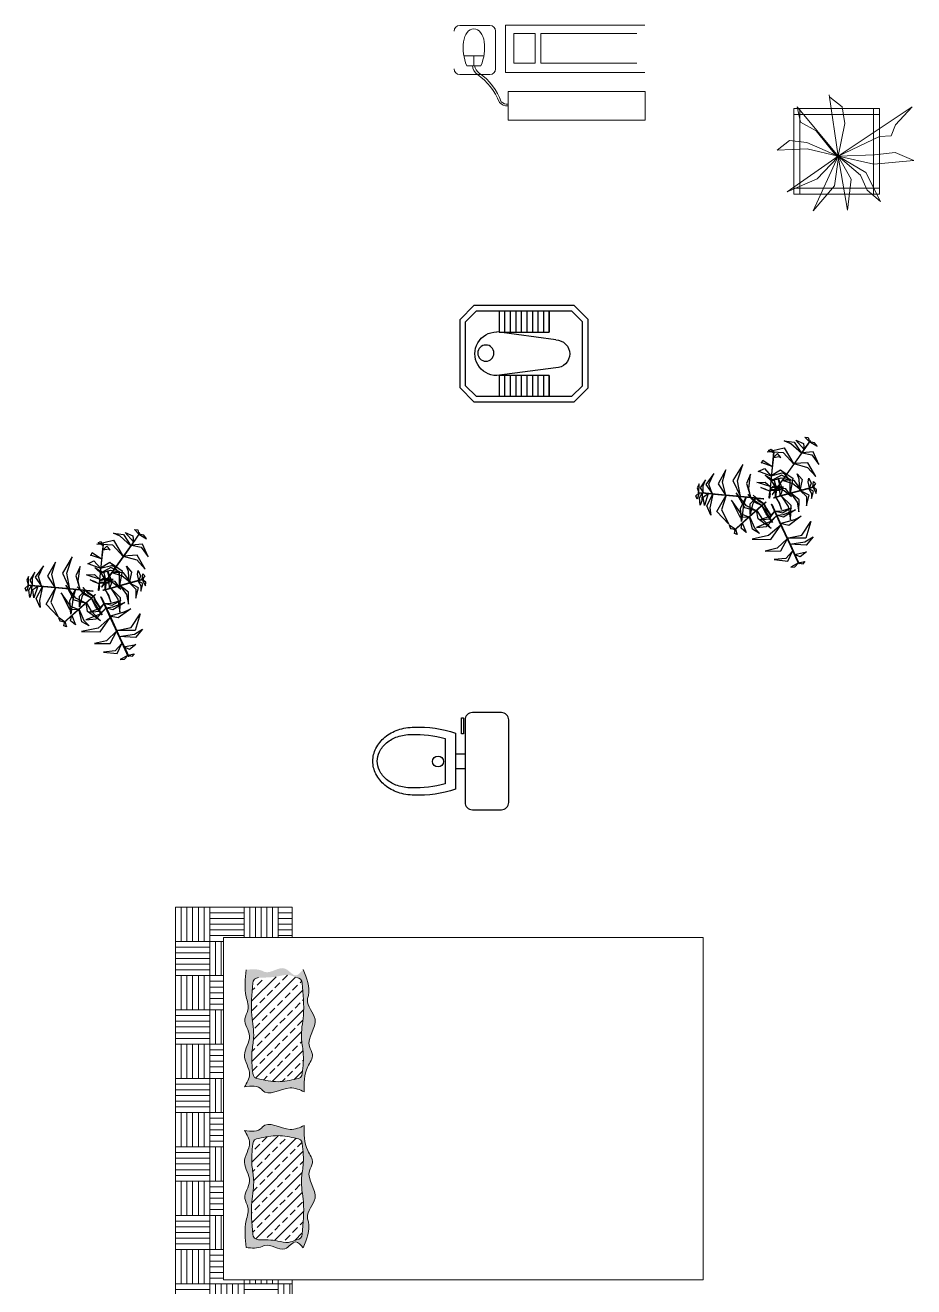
# Model space of a CAD drawing. Header units: inches. Extents: x -6918 to 21732, y -6368 to 1797.
# Drawn here: x 12074.4 to 12230, y 937 to 1158 of the extents above; entities that cross this region are included whole.
import ezdxf

# ---------------------------------------------------------------- set-up
doc = ezdxf.new("R2010")
doc.units = ezdxf.units.IN
doc.header["$MEASUREMENT"] = 0
doc.layers.add('FIXTURE', color=3, linetype='Continuous')
doc.layers.add('PLANTS', color=84, linetype='Continuous')
for name, color, linetype, lineweight in [('FTOB', 252, 'Continuous', 18), ('funiture', 250, 'Continuous', 9), ('furniture', 21, 'Continuous', 15)]:
    doc.layers.add(name, color=color, linetype=linetype, lineweight=lineweight)

# ---------------------------------------------------------------- blocks, each defined once
blk = doc.blocks.new('A$C33DE3946')
at = {"layer": 'funiture', "linetype": 'ByBlock', "ltscale": 50}
h = blk.add_hatch(color=146, dxfattribs=at)
edge = h.paths.add_edge_path()
edge.add_spline(control_points=[(26.11, 44.95), (25.33, 45.31), (23.06, 46.36), (19.74, 43.94), (18.12, 46.16), (16.86, 45.98), (15.66, 45.81)], knot_values=[0, 0, 0, 0, 2.535089, 7.417238, 7.565084, 10.641303, 10.641303, 10.641303, 10.641303], degree=3, periodic=0)
edge.add_spline(control_points=[(15.66, 45.81), (16.11, 46.53), (17.22, 48.33), (14.72, 51.39), (17.5, 54.6), (15.14, 57.26), (16.65, 59.45), (15.53, 62.38), (15.8, 64.74), (15.97, 66.32)], knot_values=[0, 0, 0, 0, 2.365898, 5.877054, 9.315251, 12.442743, 14.040477, 16.397017, 21.143287, 21.143287, 21.143287, 21.143287], degree=3, periodic=0)
edge.add_spline(control_points=[(15.97, 66.32), (16.94, 66.42), (18.07, 66.54), (20.14, 65.41), (22.47, 67.79), (24.5, 64.66), (25.5, 65.85), (25.92, 66.35)], knot_values=[0, 0, 0, 0, 2.808231, 3.268551, 6.873507, 9.111892, 10.726097, 10.726097, 10.726097, 10.726097], degree=3, periodic=0)
edge.add_spline(control_points=[(25.92, 66.35), (26.58, 64.85), (27.34, 63.09), (26.29, 60.15), (29.54, 57.41), (26.08, 53.93), (28.02, 51.24), (26.07, 48.7), (26.09, 46.44), (26.11, 44.95)], knot_values=[0, 0, 0, 0, 4.610529, 5.374615, 9.016949, 13.930416, 15.45398, 17.711327, 22.172351, 22.172351, 22.172351, 22.172351], degree=3, periodic=0)
edge = h.paths.add_edge_path(flags=16)
edge.add_spline(control_points=[(18.14, 47.2), (19.28, 46.96), (21.49, 46.49), (23.7, 46.97), (24.78, 47.2)], knot_values=[0, 0, 0, 0, 3.429086, 6.69861, 6.69861, 6.69861, 6.69861], degree=3, periodic=0)
edge.add_ellipse((24.78, 48.2), major_axis=(0.708, 0.708), ratio=1, start_angle=225.0292, end_angle=312.4047)
edge.add_spline(control_points=[(25.78, 48.15), (25.92, 49.42), (26.15, 51.51), (25.4, 54.88), (26.27, 58.89), (25.96, 62.08), (25.78, 63.96)], knot_values=[0, 0, 0, 0, 3.808144, 6.257194, 10.21247, 15.843289, 15.843289, 15.843289, 15.843289], degree=3, periodic=0)
edge.add_ellipse((24.78, 63.96), major_axis=(0.707, 0.707), ratio=1, start_angle=315.4095, end_angle=405)
edge.add_spline(control_points=[(24.78, 64.96), (24.32, 65.16), (23.28, 65.63), (21.02, 64.97), (19.27, 64.96), (18.14, 64.96)], knot_values=[0, 0, 0, 0, 1.462449, 3.329855, 6.731129, 6.731129, 6.731129, 6.731129], degree=3, periodic=0)
edge.add_ellipse((18.14, 63.96), major_axis=(-0.707, 0.707), ratio=1, start_angle=-45, end_angle=45)
edge.add_spline(control_points=[(17.14, 63.96), (16.96, 62.08), (16.65, 58.89), (17.52, 54.88), (16.77, 51.51), (17, 49.42), (17.15, 48.15)], knot_values=[0, 0, 0, 0, 5.630819, 9.586095, 12.035145, 15.843289, 15.843289, 15.843289, 15.843289], degree=3, periodic=0)
edge.add_ellipse((18.14, 48.2), major_axis=(0.707, 0.707), ratio=1, start_angle=137.5277, end_angle=225)
h = blk.add_hatch(color=146, dxfattribs=at)
edge = h.paths.add_edge_path()
edge.add_spline(control_points=[(25.92, 17.65), (25.5, 18.15), (24.5, 19.34), (22.47, 16.21), (20.14, 18.59), (18.07, 17.46), (16.94, 17.58), (15.97, 17.68)], knot_values=[0, 0, 0, 0, 1.614205, 3.85259, 7.457546, 7.917867, 10.726097, 10.726097, 10.726097, 10.726097], degree=3, periodic=0)
edge.add_spline(control_points=[(15.97, 17.68), (15.8, 19.26), (15.53, 21.62), (16.65, 24.55), (15.14, 26.74), (17.5, 29.4), (14.72, 32.61), (17.22, 35.67), (16.11, 37.47), (15.66, 38.19)], knot_values=[0, 0, 0, 0, 4.74627, 7.10281, 8.700544, 11.828036, 15.266233, 18.777389, 21.143287, 21.143287, 21.143287, 21.143287], degree=3, periodic=0)
edge.add_spline(control_points=[(15.66, 38.19), (16.86, 38.02), (18.12, 37.84), (19.74, 40.06), (23.06, 37.64), (25.33, 38.69), (26.11, 39.05)], knot_values=[0, 0, 0, 0, 3.076219, 3.224065, 8.106215, 10.641303, 10.641303, 10.641303, 10.641303], degree=3, periodic=0)
edge.add_spline(control_points=[(26.11, 39.05), (26.09, 37.56), (26.07, 35.3), (28.02, 32.76), (26.08, 30.07), (29.54, 26.59), (26.29, 23.85), (27.34, 20.91), (26.58, 19.15), (25.92, 17.65)], knot_values=[0, 0, 0, 0, 4.461025, 6.718371, 8.241935, 13.155403, 16.797737, 17.561823, 22.172351, 22.172351, 22.172351, 22.172351], degree=3, periodic=0)
edge = h.paths.add_edge_path(flags=16)
edge.add_spline(control_points=[(24.78, 36.8), (23.7, 37.03), (21.49, 37.51), (19.28, 37.04), (18.14, 36.8)], knot_values=[0, 0, 0, 0, 3.269523, 6.69861, 6.69861, 6.69861, 6.69861], degree=3, periodic=0)
edge.add_ellipse((18.14, 35.8), major_axis=(-0.707, 0.707), ratio=1, start_angle=-45, end_angle=42.4723)
edge.add_spline(control_points=[(17.15, 35.85), (17, 34.58), (16.77, 32.49), (17.52, 29.12), (16.65, 25.11), (16.96, 21.92), (17.14, 20.04)], knot_values=[0, 0, 0, 0, 3.808144, 6.257194, 10.21247, 15.843289, 15.843289, 15.843289, 15.843289], degree=3, periodic=0)
edge.add_ellipse((18.14, 20.04), major_axis=(0.707, 0.707), ratio=1, start_angle=135, end_angle=225)
edge.add_spline(control_points=[(18.14, 19.04), (19.27, 19.04), (21.02, 19.03), (23.28, 18.37), (24.32, 18.84), (24.78, 19.04)], knot_values=[0, 0, 0, 0, 3.401273, 5.26868, 6.731129, 6.731129, 6.731129, 6.731129], degree=3, periodic=0)
edge.add_ellipse((24.78, 20.04), major_axis=(-0.707, 0.707), ratio=1, start_angle=135, end_angle=224.5905)
edge.add_spline(control_points=[(25.78, 20.04), (25.96, 21.92), (26.27, 25.11), (25.4, 29.12), (26.15, 32.49), (25.92, 34.58), (25.78, 35.85)], knot_values=[0, 0, 0, 0, 5.630819, 9.586095, 12.035145, 15.843289, 15.843289, 15.843289, 15.843289], degree=3, periodic=0)
edge.add_ellipse((24.78, 35.8), major_axis=(-0.708, 0.708), ratio=1, start_angle=227.5953, end_angle=314.9708)
at = {"layer": 'funiture', "color": 146, "linetype": 'ByBlock', "lineweight": 9, "ltscale": 50}
for p, q in [((9.59, 77.31), (3.59, 77.31)), ((3.59, 77.31), (3.59, 71.31)), ((4.59, 77.31), (4.59, 71.31)), ((5.59, 77.31), (5.59, 71.31)), ((6.59, 77.31), (6.59, 71.31)), ((7.59, 77.31), (7.59, 71.31)), ((8.59, 77.31), (8.59, 71.31)), ((15.59, 77.31), (9.59, 77.31)), ((9.59, 77.31), (9.59, 71.31)), ((15.59, 76.31), (9.59, 76.31)), ((15.59, 75.31), (9.59, 75.31)), ((21.59, 77.31), (15.59, 77.31)), ((15.59, 77.31), (15.59, 72)), ((16.59, 77.31), (16.59, 72)), ((17.59, 77.31), (17.59, 72)), ((18.59, 77.31), (18.59, 72)), ((19.59, 77.31), (19.59, 72)), ((20.59, 77.31), (20.59, 72)), ((24, 77.31), (21.59, 77.31)), ((21.59, 77.31), (21.59, 72)), ((24, 76.31), (21.59, 76.31)), ((24, 75.31), (21.59, 75.31)), ((24, 72), (24, 77.31)), ((15.59, 74.31), (9.59, 74.31)), ((15.59, 73.31), (9.59, 73.31)), ((24, 74.31), (21.59, 74.31)), ((24, 73.31), (21.59, 73.31)), ((9.59, 71.31), (3.59, 71.31)), ((3.59, 71.31), (3.59, 65.31)), ((15.59, 72.31), (9.59, 72.31)), ((12, 71.31), (9.59, 71.31)), ((9.59, 71.31), (9.59, 65.31)), ((10.59, 71.31), (10.59, 65.31)), ((11.59, 71.31), (11.59, 65.31)), ((24, 72.31), (21.59, 72.31)), ((9.59, 70.31), (3.59, 70.31)), ((9.59, 69.31), (3.59, 69.31)), ((9.59, 68.31), (3.59, 68.31)), ((9.59, 67.31), (3.59, 67.31)), ((9.59, 66.31), (3.59, 66.31)), ((3.59, 65.31), (3.59, 59.31)), ((9.59, 65.31), (3.59, 65.31)), ((4.59, 65.31), (4.59, 59.31)), ((5.59, 65.31), (5.59, 59.31)), ((6.59, 65.31), (6.59, 59.31)), ((7.59, 65.31), (7.59, 59.31)), ((8.59, 65.31), (8.59, 59.31)), ((9.59, 65.31), (9.59, 59.31)), ((12, 65.31), (9.59, 65.31)), ((12, 64.31), (9.59, 64.31)), ((12, 63.31), (9.59, 63.31)), ((12, 62.31), (9.59, 62.31)), ((12, 61.31), (9.59, 61.31)), ((12, 60.31), (9.59, 60.31)), ((9.59, 59.31), (3.59, 59.31)), ((3.59, 59.31), (3.59, 53.31)), ((9.59, 58.31), (3.59, 58.31)), ((12, 59.31), (9.59, 59.31)), ((9.59, 59.31), (9.59, 53.31)), ((10.59, 59.31), (10.59, 53.31)), ((11.59, 59.31), (11.59, 53.31)), ((9.59, 57.31), (3.59, 57.31)), ((9.59, 56.31), (3.59, 56.31)), ((9.59, 55.31), (3.59, 55.31)), ((9.59, 54.31), (3.59, 54.31)), ((9.59, 53.31), (3.59, 53.31)), ((3.59, 53.31), (3.59, 47.31)), ((4.59, 53.31), (4.59, 47.31)), ((5.59, 53.31), (5.59, 47.31)), ((6.59, 53.31), (6.59, 47.31)), ((7.59, 53.31), (7.59, 47.31)), ((8.59, 53.31), (8.59, 47.31)), ((12, 53.31), (9.59, 53.31)), ((9.59, 53.31), (9.59, 47.31)), ((12, 52.31), (9.59, 52.31)), ((12, 51.31), (9.59, 51.31)), ((12, 50.31), (9.59, 50.31)), ((12, 49.31), (9.59, 49.31)), ((9.59, 47.31), (3.59, 47.31)), ((3.59, 47.31), (3.59, 41.31)), ((12, 48.31), (9.59, 48.31)), ((12, 47.31), (9.59, 47.31)), ((9.59, 47.31), (9.59, 41.31)), ((10.59, 47.31), (10.59, 41.31)), ((11.59, 47.31), (11.59, 41.31)), ((9.59, 46.31), (3.59, 46.31)), ((9.59, 45.31), (3.59, 45.31)), ((9.59, 44.31), (3.59, 44.31)), ((9.59, 43.31), (3.59, 43.31)), ((9.59, 42.31), (3.59, 42.31)), ((9.59, 41.31), (3.59, 41.31)), ((3.59, 41.31), (3.59, 35.31)), ((4.59, 41.31), (4.59, 35.31)), ((5.59, 41.31), (5.59, 35.31)), ((6.59, 41.31), (6.59, 35.31)), ((7.59, 41.31), (7.59, 35.31)), ((8.59, 41.31), (8.59, 35.31)), ((12, 41.31), (9.59, 41.31)), ((9.59, 41.31), (9.59, 35.31)), ((12, 40.31), (9.59, 40.31)), ((12, 39.31), (9.59, 39.31)), ((12, 38.31), (9.59, 38.31)), ((12, 37.31), (9.59, 37.31)), ((12, 36.31), (9.59, 36.31)), ((9.59, 35.31), (3.59, 35.31)), ((3.59, 35.31), (3.59, 29.31)), ((9.59, 34.31), (3.59, 34.31)), ((9.59, 33.31), (3.59, 33.31)), ((12, 35.31), (9.59, 35.31)), ((9.59, 35.31), (9.59, 29.31)), ((10.59, 35.31), (10.59, 29.31)), ((11.59, 35.31), (11.59, 29.31)), ((9.59, 32.31), (3.59, 32.31)), ((9.59, 31.31), (3.59, 31.31)), ((9.59, 30.31), (3.59, 30.31)), ((9.59, 29.31), (3.59, 29.31)), ((3.59, 29.31), (3.59, 23.31)), ((4.59, 29.31), (4.59, 23.31)), ((5.59, 29.31), (5.59, 23.31)), ((6.59, 29.31), (6.59, 23.31)), ((7.59, 29.31), (7.59, 23.31)), ((8.59, 29.31), (8.59, 23.31)), ((12, 29.31), (9.59, 29.31)), ((9.59, 29.31), (9.59, 23.31)), ((12, 28.31), (9.59, 28.31)), ((12, 27.31), (9.59, 27.31)), ((12, 26.31), (9.59, 26.31)), ((12, 25.31), (9.59, 25.31)), ((12, 24.31), (9.59, 24.31)), ((9.59, 23.31), (3.59, 23.31)), ((3.59, 23.31), (3.59, 17.31)), ((9.59, 22.31), (3.59, 22.31)), ((12, 23.31), (9.59, 23.31)), ((9.59, 23.31), (9.59, 17.31)), ((10.59, 23.31), (10.59, 17.31)), ((11.59, 23.31), (11.59, 17.31)), ((9.59, 21.31), (3.59, 21.31)), ((9.59, 20.31), (3.59, 20.31)), ((9.59, 19.31), (3.59, 19.31)), ((9.59, 18.31), (3.59, 18.31)), ((9.59, 17.31), (3.59, 17.31)), ((3.59, 17.31), (3.59, 11.31)), ((4.59, 17.31), (4.59, 11.31)), ((5.59, 17.31), (5.59, 11.31)), ((6.59, 17.31), (6.59, 11.31)), ((7.59, 17.31), (7.59, 11.31)), ((8.59, 17.31), (8.59, 11.31)), ((12, 17.31), (9.59, 17.31)), ((9.59, 17.31), (9.59, 11.31)), ((12, 16.31), (9.59, 16.31)), ((12, 15.31), (9.59, 15.31)), ((12, 14.31), (9.59, 14.31)), ((12, 13.31), (9.59, 13.31)), ((9.59, 11.31), (3.59, 11.31)), ((3.59, 11.31), (3.59, 5.31)), ((12, 12.31), (9.59, 12.31)), ((15.59, 11.31), (9.59, 11.31)), ((9.59, 11.31), (9.59, 5.31)), ((10.59, 11.31), (10.59, 5.31)), ((11.59, 11.31), (11.59, 5.31)), ((12.59, 11.31), (12.59, 5.31)), ((13.59, 11.31), (13.59, 5.31)), ((14.59, 11.31), (14.59, 5.31)), ((15.59, 12), (15.59, 11.31)), ((21.59, 11.31), (15.59, 11.31)), ((15.59, 11.31), (15.59, 5.31)), ((16.59, 12), (16.59, 11.31)), ((17.59, 12), (17.59, 11.31)), ((18.59, 12), (18.59, 11.31)), ((19.59, 12), (19.59, 11.31)), ((20.59, 12), (20.59, 11.31)), ((21.59, 12), (21.59, 11.31)), ((24, 11.31), (21.59, 11.31)), ((21.59, 11.31), (21.59, 5.31)), ((22.59, 11.31), (22.59, 5.31)), ((23.59, 11.31), (23.59, 5.31)), ((24, 5.31), (24, 12)), ((9.59, 10.31), (3.59, 10.31)), ((9.59, 9.31), (3.59, 9.31)), ((21.59, 10.31), (15.59, 10.31)), ((21.59, 9.31), (15.59, 9.31)), ((9.59, 8.31), (3.59, 8.31)), ((9.59, 7.31), (3.59, 7.31)), ((21.59, 8.31), (15.59, 8.31)), ((21.59, 7.31), (15.59, 7.31)), ((9.59, 6.31), (3.59, 6.31)), ((9.59, 5.31), (3.59, 5.31)), ((15.59, 5.31), (9.59, 5.31)), ((21.59, 6.31), (15.59, 6.31)), ((21.59, 5.31), (15.59, 5.31)), ((24, 5.31), (21.59, 5.31))]:
    blk.add_line(p, q, dxfattribs=at)
at = {"layer": 'funiture', "color": 146, "ltscale": 20}
for p, q in [((12, 12), (12, 72)), ((12, 72), (96, 72)), ((96, 72), (96, 12)), ((96, 12), (12, 12))]:
    blk.add_line(p, q, dxfattribs=at)
at = {"layer": 'funiture', "color": 146, "linetype": 'ByBlock', "ltscale": 50}
for p, q in [((21.19, 65.12), (16.9, 60.83)), ((24.62, 65.03), (17.04, 57.44)), ((18.79, 64.49), (17.91, 63.61)), ((23.21, 65.38), (22.33, 64.49)), ((25.7, 64.34), (25.42, 64.05)), ((17.46, 63.17), (17.03, 62.73)), ((25.89, 62.76), (17.25, 54.12)), ((20.56, 62.73), (19.67, 61.84)), ((21.88, 64.05), (21, 63.17)), ((23.65, 62.29), (22.77, 61.4)), ((24.98, 63.61), (24.09, 62.73)), ((17.91, 60.08), (17.02, 59.19)), ((19.23, 61.4), (18.35, 60.52)), ((22.33, 60.96), (21.44, 60.08)), ((25.42, 60.52), (24.54, 59.63)), ((26.01, 61.11), (25.86, 60.96)), ((26.04, 59.37), (16.95, 50.28)), ((19.67, 58.31), (18.79, 57.42)), ((21, 59.63), (20.12, 58.75)), ((22.77, 57.87), (21.88, 56.98)), ((24.09, 59.19), (23.21, 58.31)), ((18.35, 56.98), (17.46, 56.1)), ((25.66, 55.46), (17.58, 47.37)), ((21.44, 56.54), (20.56, 55.66)), ((24.54, 56.1), (23.65, 55.21)), ((25.86, 57.42), (24.98, 56.54)), ((18.79, 53.89), (17.91, 53)), ((20.12, 55.21), (19.23, 54.33)), ((21.88, 53.45), (21, 52.56)), ((23.21, 54.77), (22.33, 53.89)), ((25.71, 53.74), (25.42, 53.45)), ((17.46, 52.56), (16.99, 52.09)), ((20.56, 52.12), (19.67, 51.24)), ((25.92, 52.18), (20.52, 46.78)), ((23.65, 51.68), (22.77, 50.79)), ((24.98, 53), (24.09, 52.12)), ((17.91, 49.47), (17.09, 48.65)), ((19.23, 50.79), (18.35, 49.91)), ((21, 49.03), (20.12, 48.14)), ((22.33, 50.35), (21.44, 49.47)), ((25.42, 49.91), (24.54, 49.03)), ((25.98, 50.47), (25.86, 50.35)), ((19.67, 47.7), (18.99, 47.02)), ((22.77, 47.26), (22.27, 46.76)), ((24.09, 48.58), (23.21, 47.7)), ((25.82, 48.54), (24.39, 47.11)), ((21.62, 37.27), (16.94, 32.6)), ((24.7, 36.82), (17.28, 29.4)), ((18.35, 35.77), (17.46, 34.88)), ((19.67, 37.09), (18.79, 36.21)), ((22.77, 36.65), (21.88, 35.77)), ((23.23, 37.11), (23.21, 37.09)), ((25.74, 36.09), (24.98, 35.33)), ((25.91, 34.5), (16.93, 25.51)), ((17.02, 34.44), (17, 34.42)), ((20.12, 34), (19.23, 33.12)), ((21.44, 35.33), (20.56, 34.44)), ((23.21, 33.56), (22.33, 32.68)), ((24.54, 34.88), (23.65, 34)), ((17.46, 31.35), (17.11, 31)), ((18.79, 32.68), (17.91, 31.79)), ((21.88, 32.23), (21, 31.35)), ((24.98, 31.79), (24.09, 30.91)), ((25.98, 32.8), (25.42, 32.23)), ((25.79, 30.83), (16.97, 22.01)), ((19.23, 29.58), (18.35, 28.7)), ((20.56, 30.91), (19.67, 30.02)), ((22.33, 29.14), (21.44, 28.26)), ((23.65, 30.47), (22.77, 29.58)), ((17.91, 28.26), (17.16, 27.51)), ((25.79, 27.3), (17.66, 19.17)), ((21, 27.81), (20.12, 26.93)), ((24.09, 27.37), (23.21, 26.49)), ((25.42, 28.7), (24.54, 27.81)), ((18.35, 25.16), (17.46, 24.28)), ((19.67, 26.49), (18.79, 25.6)), ((21.44, 24.72), (20.56, 23.84)), ((22.77, 26.05), (21.88, 25.16)), ((25.86, 25.6), (24.98, 24.72)), ((17.02, 23.84), (16.88, 23.7)), ((20.12, 23.39), (19.23, 22.51)), ((26.04, 24.02), (20.94, 18.91)), ((23.21, 22.95), (22.33, 22.07)), ((24.54, 24.28), (23.65, 23.39)), ((25.97, 22.17), (25.42, 21.63)), ((17.46, 20.74), (17.11, 20.39)), ((18.79, 22.07), (17.91, 21.18)), ((20.56, 20.3), (19.67, 19.42)), ((21.88, 21.63), (21, 20.74)), ((24.98, 21.18), (24.09, 20.3)), ((25.8, 20.24), (24.46, 18.9)), ((23.65, 19.86), (22.77, 18.97))]:
    blk.add_line(p, q, dxfattribs=at)
for centre, start, end in [((18.14, 63.96), 90, 180), ((24.78, 63.96), 0, 90), ((24.78, 48.2), 270.0292, 357.4047), ((24.78, 35.8), 2.5953, 89.9708), ((18.14, 20.04), 180, 270), ((24.78, 20.04), 270, 0)]:
    blk.add_arc(centre, 1, start, end, dxfattribs=at)
at = {"layer": 'funiture', "color": 146, "linetype": 'ByBlock', "lineweight": 0, "ltscale": 50}
for centre, start, end in [((18.14, 48.2), 182.5277, 270), ((18.14, 35.8), 90, 177.4723)]:
    blk.add_arc(centre, 1, start, end, dxfattribs=at)
at = {"layer": 'funiture', "color": 146, "linetype": 'ByBlock', "ltscale": 50}
for points, knots in [([(15.97, 66.32), (15.8, 64.74), (15.53, 62.38), (16.65, 59.45), (15.14, 57.26), (17.5, 54.6), (14.72, 51.39), (17.22, 48.33), (16.11, 46.53), (15.66, 45.81)], [0, 0, 0, 0, 4.74627, 7.10281, 8.700544, 11.828036, 15.266233, 18.777389, 21.143287, 21.143287, 21.143287, 21.143287]), ([(25.92, 66.35), (26.58, 64.85), (27.34, 63.09), (26.29, 60.15), (29.54, 57.41), (26.08, 53.93), (28.02, 51.24), (26.07, 48.7), (26.09, 46.44), (26.11, 44.95)], [0, 0, 0, 0, 4.610529, 5.374615, 9.016949, 13.930416, 15.45398, 17.711327, 22.172351, 22.172351, 22.172351, 22.172351]), ([(17.14, 63.96), (16.96, 62.08), (16.65, 58.89), (17.52, 54.88), (16.77, 51.51), (17, 49.42), (17.15, 48.15)], [0, 0, 0, 0, 5.630819, 9.586095, 12.035145, 15.843289, 15.843289, 15.843289, 15.843289]), ([(25.78, 63.96), (25.96, 62.08), (26.27, 58.89), (25.4, 54.88), (26.15, 51.51), (25.92, 49.42), (25.78, 48.15)], [0, 0, 0, 0, 5.630819, 9.586095, 12.035145, 15.843289, 15.843289, 15.843289, 15.843289]), ([(18.14, 47.2), (19.28, 46.96), (21.49, 46.49), (23.7, 46.97), (24.78, 47.2)], [0, 0, 0, 0, 3.429086, 6.69861, 6.69861, 6.69861, 6.69861]), ([(15.66, 45.81), (16.86, 45.98), (18.12, 46.16), (19.74, 43.94), (23.06, 46.36), (25.33, 45.31), (26.11, 44.95)], [0, 0, 0, 0, 3.076219, 3.224065, 8.106215, 10.641303, 10.641303, 10.641303, 10.641303]), ([(15.66, 38.19), (16.86, 38.02), (18.12, 37.84), (19.74, 40.06), (23.06, 37.64), (25.33, 38.69), (26.11, 39.05)], [0, 0, 0, 0, 3.076219, 3.224065, 8.106215, 10.641303, 10.641303, 10.641303, 10.641303]), ([(15.97, 17.68), (15.8, 19.26), (15.53, 21.62), (16.65, 24.55), (15.14, 26.74), (17.5, 29.4), (14.72, 32.61), (17.22, 35.67), (16.11, 37.47), (15.66, 38.19)], [0, 0, 0, 0, 4.74627, 7.10281, 8.700544, 11.828036, 15.266233, 18.777389, 21.143287, 21.143287, 21.143287, 21.143287]), ([(25.92, 17.65), (26.58, 19.15), (27.34, 20.91), (26.29, 23.85), (29.54, 26.59), (26.08, 30.07), (28.02, 32.76), (26.07, 35.3), (26.09, 37.56), (26.11, 39.05)], [0, 0, 0, 0, 4.610529, 5.374615, 9.016949, 13.930416, 15.45398, 17.711327, 22.172351, 22.172351, 22.172351, 22.172351]), ([(17.14, 20.04), (16.96, 21.92), (16.65, 25.11), (17.52, 29.12), (16.77, 32.49), (17, 34.58), (17.15, 35.85)], [0, 0, 0, 0, 5.630819, 9.586095, 12.035145, 15.843289, 15.843289, 15.843289, 15.843289]), ([(18.14, 36.8), (19.28, 37.04), (21.49, 37.51), (23.7, 37.03), (24.78, 36.8)], [0, 0, 0, 0, 3.429086, 6.69861, 6.69861, 6.69861, 6.69861]), ([(25.78, 20.04), (25.96, 21.92), (26.27, 25.11), (25.4, 29.12), (26.15, 32.49), (25.92, 34.58), (25.78, 35.85)], [0, 0, 0, 0, 5.630819, 9.586095, 12.035145, 15.843289, 15.843289, 15.843289, 15.843289]), ([(15.97, 17.68), (16.94, 17.58), (18.07, 17.46), (20.14, 18.59), (22.47, 16.21), (24.5, 19.34), (25.5, 18.15), (25.92, 17.65)], [0, 0, 0, 0, 2.808231, 3.268551, 6.873507, 9.111892, 10.726097, 10.726097, 10.726097, 10.726097]), ([(24.78, 19.04), (24.32, 18.84), (23.28, 18.37), (21.02, 19.03), (19.27, 19.04), (18.14, 19.04)], [0, 0, 0, 0, 1.462449, 3.329855, 6.731129, 6.731129, 6.731129, 6.731129])]:
    blk.add_open_spline(points, degree=3, knots=knots, dxfattribs=at)
blk = doc.blocks.new('3DPALM')
at = {"linetype": 'Continuous'}
for points in [[(0.47, 0.674, 1.112), (0.419, 0.729, 1.078), (0.458, 0.724, 1.068)], [(0.29, 0.419, 1.239), (0.173, 0.549, 1.213), (-0.014, 0.559, 1.176), (0.181, 0.606, 1.212)], [(0.058, 0.546, 1.698), (0.002, 0.576, 1.68), (0.031, 0.59, 1.681)], [(0.378, 0.543, 1.222), (0.257, 0.653, 1.181), (0.181, 0.686, 1.173), (0.294, 0.672, 1.167)], [(0.409, 0.587, 1.197), (0.314, 0.694, 1.155), (0.402, 0.657, 1.163)], [(0.345, 0.496, 1.247), (0.35, 0.496, 1.247), (0.437, 0.619, 1.178), (0.431, 0.619, 1.178)], [(0.431, 0.619, 1.178), (0.437, 0.619, 1.178), (0.483, 0.685, 1.097), (0.478, 0.685, 1.097)], [(0.471, 0.675, 1.108), (0.558, 0.623, 1.076), (0.529, 0.663, 1.071)], [(0.043, 0.392, 1.71), (-0.084, 0.435, 1.689), (-0.078, 0.433, 1.677), (-0.065, 0.464, 1.695)], [(0.038, 0.342, 1.705), (0.043, 0.342, 1.705), (0.056, 0.473, 1.716), (0.051, 0.473, 1.716)], [(0.051, 0.473, 1.716), (0.056, 0.473, 1.716), (0.065, 0.561, 1.693), (0.059, 0.561, 1.693)], [(0.059, 0.496, 1.709), (0.123, 0.505, 1.693), (0.141, 0.495, 1.687), (0.104, 0.539, 1.689)], [(0.173, 0.253, 1.221), (0.178, 0.253, 1.221), (0.35, 0.496, 1.247), (0.345, 0.496, 1.247)], [(0.387, 0.549, 1.215), (0.499, 0.526, 1.173), (0.577, 0.415, 1.169), (0.513, 0.56, 1.158)], [(-0.648, 0.079, 1.215), (-0.684, 0.188, 1.173), (-0.627, 0.311, 1.169), (-0.721, 0.183, 1.158)], [(-0.491, 0.057, 1.239), (-0.53, 0.216, 1.216), (-0.489, 0.352, 1.189), (-0.579, 0.193, 1.225)], [(-0.323, 0.045, 1.224), (-0.357, 0.227, 1.197), (-0.295, 0.413, 1.159), (-0.408, 0.228, 1.202)], [(-0.202, 0.031, 1.138), (-0.227, 0.138, 1.147), (-0.205, 0.303, 1.098), (-0.254, 0.195, 1.165)], [(0.032, 0.28, 1.661), (-0.1, 0.33, 1.658), (-0.117, 0.333, 1.593), (-0.047, 0.368, 1.678)], [(0.092, 0.139, 1.082), (0.048, 0.21, 1.095), (-0.037, 0.291, 1.083), (0.067, 0.23, 1.123)], [(0.019, 0.147, 1.567), (0.024, 0.147, 1.567), (0.043, 0.342, 1.704), (0.038, 0.342, 1.704)], [(0.029, 0.283, 1.663), (0.157, 0.317, 1.668), (0.192, 0.305, 1.638), (0.138, 0.348, 1.693)], [(0.03, 0.227, 1.622), (0.145, 0.26, 1.629), (0.257, 0.239, 1.581), (0.148, 0.291, 1.651)], [(0.25, 0.084, 1.477), (0.25, 0.225, 1.474), (0.164, 0.333, 1.408), (0.279, 0.255, 1.494)], [(0.29, 0.424, 1.239), (0.447, 0.379, 1.216), (0.544, 0.275, 1.189), (0.452, 0.433, 1.225)], [(0.359, 0.114, 1.525), (0.353, 0.247, 1.505), (0.328, 0.308, 1.493), (0.387, 0.24, 1.511)], [(-0.799, 0.089, 1.108), (-0.797, 0.19, 1.076), (-0.818, 0.146, 1.071)], [(-0.751, 0.092, 1.155), (-0.751, 0.17, 1.128), (-0.724, 0.238, 1.131), (-0.784, 0.146, 1.104)], [(0.02, 0.16, 1.577), (-0.113, 0.202, 1.568), (-0.132, 0.208, 1.556), (-0.04, 0.211, 1.594)], [(0.014, 0.106, 1.415), (-0.045, 0.129, 1.437), (-0.088, 0.15, 1.436), (-0.041, 0.136, 1.467)], [(0.012, 0.081, 1.321), (0.018, 0.081, 1.321), (0.024, 0.147, 1.567), (0.019, 0.147, 1.567)], [(0.018, 0.14, 1.54), (0.067, 0.154, 1.563), (0.174, 0.155, 1.533), (0.063, 0.165, 1.605)], [(0.043, 0.069, 0.995), (0.048, 0.069, 0.995), (0.178, 0.253, 1.221), (0.173, 0.253, 1.221)], [(0.082, 0.037, 1.231), (0.082, 0.101, 1.253), (0.073, 0.196, 1.251), (0.09, 0.101, 1.283)], [(0.134, 0.052, 1.392), (0.126, 0.191, 1.383), (0.112, 0.258, 1.372), (0.16, 0.126, 1.41)], [(0.159, 0.233, 1.196), (0.28, 0.196, 1.206), (0.384, 0.115, 1.167), (0.296, 0.231, 1.245)], [(0.437, 0.135, 1.532), (0.443, 0.135, 1.532), (0.528, 0.159, 1.509), (0.522, 0.159, 1.509)], [(0.47, 0.144, 1.524), (0.457, 0.215, 1.509), (0.464, 0.258, 1.497), (0.491, 0.198, 1.506)], [(0.508, 0.155, 1.513), (0.516, 0.218, 1.496), (0.539, 0.196, 1.497)], [(0.51, 0.156, 1.511), (0.549, 0.082, 1.492), (0.552, 0.122, 1.495)], [(-0.797, 0.089, 1.112), (-0.82, 0.017, 1.078), (-0.835, 0.054, 1.068)], [(-0.73, 0.083, 1.178), (-0.725, 0.083, 1.178), (-0.805, 0.09, 1.097), (-0.811, 0.09, 1.097)], [(-0.761, 0.086, 1.148), (-0.767, -0.003, 1.129), (-0.784, -0.052, 1.103), (-0.793, 0.03, 1.108)], [(-0.692, 0.079, 1.197), (-0.737, -0.057, 1.155), (-0.749, 0.038, 1.163)], [(-0.581, 0.069, 1.247), (-0.576, 0.069, 1.247), (-0.725, 0.083, 1.178), (-0.73, 0.083, 1.178)], [(-0.638, 0.074, 1.222), (-0.673, -0.086, 1.181), (-0.664, -0.168, 1.173), (-0.708, -0.063, 1.167)], [(-0.487, 0.06, 1.239), (-0.541, -0.106, 1.213), (-0.456, -0.273, 1.176), (-0.594, -0.128, 1.212)], [(-0.284, 0.042, 1.221), (-0.279, 0.042, 1.221), (-0.576, 0.069, 1.247), (-0.581, 0.069, 1.247)], [(-0.227, -0.192, 1.518), (-0.31, -0.157, 1.528), (-0.424, 0.002, 1.471), (-0.328, -0.186, 1.553)], [(-0.145, -0.114, 1.438), (-0.252, -0.061, 1.445), (-0.37, 0.088, 1.396), (-0.275, -0.081, 1.467)], [(-0.256, 0.039, 1.194), (-0.286, -0.047, 1.194), (-0.312, -0.243, 1.153), (-0.323, -0.087, 1.216)], [(-0.06, 0.021, 0.995), (-0.055, 0.021, 0.995), (-0.279, 0.042, 1.221), (-0.284, 0.042, 1.221)], [(-0.077, -0.058, 1.355), (-0.159, -0.002, 1.378), (-0.238, 0.069, 1.349), (-0.163, -0.014, 1.421)], [(-0.145, 0.029, 1.082), (-0.184, -0.045, 1.095), (-0.212, -0.159, 1.083), (-0.211, -0.038, 1.123)], [(-0.053, -0.037, 1.234), (-0.111, 0.003, 1.249), (-0.175, 0.063, 1.22), (-0.119, 0.001, 1.276)], [(0.012, 0.081, 1.321), (0.018, 0.081, 1.321), (0.012, 0.028, 1.017), (0.007, 0.028, 1.017)], [(0.015, 0.108, 1.418), (0.036, 0.117, 1.433), (0.123, 0.117, 1.405), (0.04, 0.125, 1.46)], [(0.058, 0.031, 1.136), (0.064, 0.031, 1.136), (0.127, 0.048, 1.383), (0.122, 0.048, 1.383)], [(0.084, 0.038, 1.234), (0.118, -0.024, 1.249), (0.149, -0.105, 1.22), (0.126, -0.025, 1.276)], [(0.094, 0.142, 1.084), (0.18, 0.115, 1.09), (0.263, 0.045, 1.054), (0.198, 0.133, 1.115)], [(0.122, 0.048, 1.383), (0.127, 0.048, 1.383), (0.316, 0.1, 1.52), (0.311, 0.1, 1.52)], [(0.147, 0.055, 1.4), (0.228, -0.07, 1.401), (0.254, -0.221, 1.358), (0.259, -0.058, 1.425)], [(0.252, 0.087, 1.478), (0.33, -0.02, 1.484), (0.35, -0.13, 1.453), (0.352, 0.009, 1.509)], [(0.311, 0.1, 1.52), (0.316, 0.1, 1.52), (0.443, 0.135, 1.532), (0.437, 0.135, 1.532)], [(0.369, 0.113, 1.525), (0.438, 0.045, 1.514), (0.436, -0.061, 1.493), (0.466, 0.06, 1.518)], [(0.462, 0.136, 1.524), (0.493, 0.08, 1.509), (0.494, 0.022, 1.503), (0.518, 0.109, 1.504)], [(-0.083, -0.063, 1.383), (-0.077, -0.063, 1.383), (-0.223, -0.193, 1.52), (-0.229, -0.193, 1.52)], [(-0.136, -0.111, 1.434), (-0.08, -0.201, 1.424), (0.029, -0.321, 1.388), (-0.12, -0.212, 1.454)], [(0.07, -0.125, 1.084), (0.004, -0.186, 1.09), (-0.098, -0.223, 1.054), (0.011, -0.211, 1.115)], [(-0.033, -0.019, 1.136), (-0.028, -0.019, 1.136), (-0.077, -0.063, 1.383), (-0.083, -0.063, 1.383)], [(-0.076, -0.057, 1.353), (-0.04, -0.12, 1.361), (0.048, -0.253, 1.336), (-0.028, -0.155, 1.39)], [(-0.052, -0.035, 1.231), (-0.023, -0.093, 1.253), (0.026, -0.173, 1.251), (-0.031, -0.096, 1.283)], [(0.033, -0.044, 0.995), (0.038, -0.044, 0.995), (0.132, -0.249, 1.221), (0.127, -0.249, 1.221)], [(0.069, -0.122, 1.082), (0.152, -0.119, 1.095), (0.265, -0.086, 1.083), (0.16, -0.145, 1.123)], [(0.091, -0.17, 1.135), (0.172, -0.161, 1.142), (0.31, -0.109, 1.116), (0.173, -0.193, 1.174)], [(-0.384, -0.331, 1.511), (-0.451, -0.283, 1.492), (-0.436, -0.32, 1.495)], [(-0.327, -0.281, 1.532), (-0.322, -0.281, 1.532), (-0.387, -0.34, 1.509), (-0.393, -0.34, 1.509)], [(-0.229, -0.193, 1.52), (-0.223, -0.193, 1.52), (-0.322, -0.281, 1.532), (-0.327, -0.281, 1.532)], [(-0.301, -0.258, 1.53), (-0.256, -0.367, 1.513), (-0.314, -0.319, 1.527)], [(-0.219, -0.184, 1.511), (-0.161, -0.316, 1.513), (-0.102, -0.38, 1.493), (-0.183, -0.331, 1.532)], [(0.143, -0.284, 1.224), (0.002, -0.404, 1.197), (-0.189, -0.443, 1.159), (0.027, -0.448, 1.202)], [(0.095, -0.171, 1.138), (0.015, -0.247, 1.147), (-0.139, -0.31, 1.098), (-0.021, -0.299, 1.165)], [(0.127, -0.249, 1.221), (0.132, -0.249, 1.221), (0.257, -0.519, 1.247), (0.252, -0.519, 1.247)], [(0.135, -0.266, 1.223), (0.301, -0.219, 1.196), (0.377, -0.181, 1.18), (0.234, -0.287, 1.214)], [(0.212, -0.433, 1.239), (0.383, -0.397, 1.213), (0.485, -0.24, 1.176), (0.429, -0.432, 1.212)], [(-0.381, -0.33, 1.513), (-0.361, -0.39, 1.496), (-0.392, -0.38, 1.497)], [(0.244, -0.501, 1.246), (0.419, -0.475, 1.22), (0.512, -0.416, 1.2), (0.432, -0.512, 1.224)], [(0.217, -0.436, 1.239), (0.099, -0.549, 1.216), (-0.04, -0.581, 1.189), (0.143, -0.58, 1.225)], [(0.252, -0.519, 1.247), (0.257, -0.519, 1.247), (0.32, -0.655, 1.178), (0.315, -0.655, 1.178)], [(0.276, -0.582, 1.215), (0.2, -0.667, 1.173), (0.066, -0.68, 1.169), (0.223, -0.697, 1.158)], [(0.344, -0.718, 1.108), (0.255, -0.767, 1.076), (0.304, -0.763, 1.071)], [(0.298, -0.62, 1.197), (0.438, -0.591, 1.155), (0.363, -0.649, 1.163)], [(0.315, -0.655, 1.178), (0.32, -0.655, 1.178), (0.354, -0.729, 1.097), (0.348, -0.729, 1.097)], [(0.343, -0.716, 1.112), (0.416, -0.7, 1.078), (0.392, -0.731, 1.068)]]:
    blk.add_3dface(points, dxfattribs=at)
blk = doc.blocks.new('ghjghj')
at = {"layer": 'FIXTURE', "color": 7}
for p, q in [((22011.28, 9451.55), (22008.78, 9449.05)), ((22011.28, 9451.55), (22029.28, 9451.55)), ((22029.28, 9451.55), (22031.78, 9449.05)), ((22008.78, 9436.75), (22008.78, 9449.05)), ((22011.69, 9450.55), (22009.78, 9448.64)), ((22011.69, 9450.55), (22028.86, 9450.55)), ((22015.78, 9450.55), (22015.78, 9446.8)), ((22015.78, 9446.8), (22015.78, 9450.55)), ((22015.78, 9450.55), (22024.78, 9450.55)), ((22016.78, 9450.55), (22016.78, 9446.8)), ((22017.78, 9450.55), (22017.78, 9446.8)), ((22018.78, 9450.55), (22018.78, 9446.8)), ((22019.78, 9450.55), (22019.78, 9446.8)), ((22020.78, 9450.55), (22020.78, 9446.8)), ((22021.78, 9450.55), (22021.78, 9446.8)), ((22022.78, 9450.55), (22022.78, 9446.8)), ((22023.78, 9450.55), (22023.78, 9446.8)), ((22024.78, 9450.55), (22024.78, 9446.8)), ((22028.86, 9450.55), (22030.78, 9448.64)), ((22031.78, 9436.75), (22031.78, 9449.05)), ((22009.78, 9437.16), (22009.78, 9448.64)), ((22014.58, 9445.38), (22025.2, 9446.82)), ((22024.78, 9446.8), (22015.78, 9446.8)), ((22030.78, 9437.16), (22030.78, 9448.64)), ((22014.58, 9440.38), (22025.2, 9438.98)), ((22015.78, 9439), (22015.78, 9435.25)), ((22015.78, 9435.25), (22015.78, 9439)), ((22015.78, 9439), (22024.78, 9439)), ((22016.78, 9439), (22016.78, 9435.25)), ((22017.78, 9439), (22017.78, 9435.25)), ((22018.78, 9439), (22018.78, 9435.25)), ((22019.78, 9439), (22019.78, 9435.25)), ((22020.78, 9439), (22020.78, 9435.25)), ((22021.78, 9439), (22021.78, 9435.25)), ((22022.78, 9439), (22022.78, 9435.25)), ((22023.78, 9439), (22023.78, 9435.25)), ((22024.78, 9439), (22024.78, 9435.25)), ((22011.28, 9434.25), (22008.78, 9436.75)), ((22011.69, 9435.25), (22009.78, 9437.16)), ((22030.78, 9437.16), (22028.86, 9435.25)), ((22031.78, 9436.75), (22029.28, 9434.25)), ((22029.28, 9434.25), (22011.28, 9434.25)), ((22028.86, 9435.25), (22011.69, 9435.25)), ((22024.78, 9435.25), (22015.78, 9435.25))]:
    blk.add_line(p, q, dxfattribs=at)
blk.add_circle((22027.15, 9443.01), 1.46, dxfattribs=at)
for centre, radius, start, end in [((22025.21, 9442.9), 3.92, 269.8864, 90.1136), ((22014.58, 9442.88), 2.5, 90, 270)]:
    blk.add_arc(centre, radius, start, end, dxfattribs=at)
blk = doc.blocks.new('WC')
at = {"layer": 'FIXTURE', "color": 7}
blk.add_lwpolyline([(10, -7.5), (10, -1.5, 0.414214), (8.5, 0), (-8.5, 0, 0.414214), (-10, -1.5), (-10, -7.5, 0.414214), (-8.5, -9), (8.5, -9, 0.414214)], format="xyb", close=True, dxfattribs=at)
blk.add_lwpolyline([(-5.6, -9.3), (-5.6, -9.77), (-8.94, -9.77), (-8.94, -9.3)], close=True, dxfattribs=at)
for points in [[(-1.5, -11), (-1.5, -9)], [(1.5, -11), (1.5, -9)]]:
    blk.add_lwpolyline(points, dxfattribs=at)
for points in [[(-7, -19.5, -0.096481), (-5.75, -11), (5.75, -11, -0.096484), (7, -19.5)], [(-5.5, -20.03, -0.083825), (-4.66, -13.1), (4.66, -13.1, -0.083828), (5.5, -20.03)], [(7, -19.5, -0.08236), (6.45, -22.82, -0.090284), (4.95, -25.51, -0.104341), (2.61, -27.38, -0.117049), (0, -28, -0.117049), (-2.61, -27.38, -0.104341), (-4.95, -25.51, -0.090284), (-6.45, -22.82, -0.08236), (-7, -19.5)], [(5.5, -20.1, -0.08236), (5.03, -22.94, -0.090284), (3.79, -25.16, -0.104341), (1.93, -26.64, -0.117049), (0, -27.1, -0.117049), (-1.93, -26.64, -0.104341), (-3.79, -25.16, -0.090284), (-5.03, -22.94, -0.08236), (-5.5, -20.1)]]:
    blk.add_lwpolyline(points, format="xyb", dxfattribs=at)
blk.add_circle((0.07, -14.57), 1.13, dxfattribs=at)
blk = doc.blocks.new('FTOB')
at = {"layer": 'FTOB', "color": 72}
for p, q in [((1356.22, 2644.41), (1360.62, 2634.82)), ((1362.23, 2644.29), (1360.62, 2634.82)), ((1351.64, 2641.12), (1360.62, 2634.82)), ((1353.43, 2626.2), (1360.62, 2634.82)), ((1360.62, 2634.82), (1359.01, 2624.1)), ((1373.58, 2626.2), (1360.62, 2634.82))]:
    blk.add_line(p, q, dxfattribs=at)
at = {"layer": 'FTOB'}
for p, q in [((1352.86, 2641.48), (1352.86, 2626.48)), ((1367.86, 2641.48), (1352.86, 2641.48)), ((1353.91, 2641.48), (1353.91, 2626.48)), ((1366.81, 2641.48), (1366.81, 2626.48)), ((1367.86, 2641.48), (1367.86, 2626.48)), ((1367.86, 2640.43), (1352.86, 2640.43)), ((1367.86, 2627.53), (1352.86, 2627.53)), ((1367.86, 2626.48), (1352.86, 2626.48))]:
    blk.add_line(p, q, dxfattribs=at)
at = {"layer": 'FTOB', "color": 72, "flags": 128}
for points in [[(1360.68, 2635.07), (1359.98, 2640.05), (1356.22, 2644.41)], [(1360.62, 2634.82), (1362.86, 2638.86), (1362.23, 2644.29)], [(1360.53, 2635), (1356.89, 2638.84), (1351.64, 2641.12)], [(1349.94, 2633.78), (1352.1, 2632.11), (1355.1, 2632.46), (1360.62, 2634.82)], [(1360.62, 2634.82), (1367.84, 2631.39), (1369.86, 2631.28), (1370.64, 2629.34), (1373.58, 2626.2)]]:
    blk.add_lwpolyline(points, dxfattribs=at)
blk.add_lwpolyline([(1360.62, 2634.82), (1364.51, 2638.16), (1365.66, 2640.82), (1368.01, 2642.77), (1365.44, 2637.73)], close=True, dxfattribs=at)
at = {"layer": 'FTOB', "color": 72, "extrusion": (0, 0, -1), "flags": 128}
for points in [[(-1360.62, 2634.82), (-1355.16, 2633.58), (-1349.94, 2633.78)], [(-1360.39, 2634.89), (-1356.77, 2630.41), (-1354.02, 2628.9), (-1353.43, 2626.2)], [(-1360.62, 2634.82), (-1361.76, 2629.13), (-1361.31, 2626.18), (-1359.11, 2624.5)], [(-1360.62, 2634.82), (-1366.83, 2636.26), (-1373.85, 2635.62)], [(-1373.85, 2635.62), (-1370.58, 2634.19), (-1366.99, 2634.63), (-1360.62, 2634.82)]]:
    blk.add_lwpolyline(points, dxfattribs=at)

msp = doc.modelspace()

# ---------------------------------------------------------------- linework, layer by layer
at = {"layer": 'furniture'}
for p, q in [((12150.47, 1157.98), (12155.73, 1157.98)), ((12158.51, 1158.01), (12182.88, 1158.01)), ((12158.51, 1149.71), (12158.51, 1158.01)), ((12156.73, 1156.98), (12156.73, 1150.37)), ((12159.93, 1156.58), (12163.66, 1156.58)), ((12159.93, 1151.39), (12159.93, 1156.58)), ((12163.66, 1156.58), (12163.66, 1151.39)), ((12164.7, 1156.58), (12181.46, 1156.58)), ((12164.7, 1151.39), (12164.7, 1156.58)), ((12154.7, 1152.68), (12151.18, 1152.68)), ((12152.94, 1152.68), (12152.94, 1150.92)), ((12163.66, 1151.39), (12159.93, 1151.39)), ((12181.46, 1151.39), (12164.7, 1151.39)), ((12150.47, 1149.37), (12155.73, 1149.37)), ((12154.18, 1150.92), (12151.7, 1150.92)), ((12182.88, 1149.71), (12158.51, 1149.71))]:
    msp.add_line(p, q, dxfattribs=at)
at = {"layer": 'furniture', "color": 2}
msp.add_lwpolyline([(12182.93, 1146.4), (12158.93, 1146.4), (12158.93, 1141.4), (12182.93, 1141.4)], close=True, dxfattribs=at)
at = {"layer": 'furniture'}
for centre, radius, start, end in [((12150.47, 1156.98), 1, 90, 180), ((12155.73, 1156.98), 1, 0, 90), ((12159.26, 1154.08), 8.2, 172.6637, 202.6503), ((12146.62, 1154.08), 8.2, 337.3497, 7.3363), ((12150.47, 1150.37), 1, 180, 270), ((12154.68, 1151.03), 2, 182.6344, 235.6586), ((12155.04, 1151.26), 2, 189.4712, 234.93), ((12147.65, 1140.74), 10.46, 21.0786, 55.6586), ((12148.1, 1141.2), 10.22, 19.4577, 55.4619), ((12155.73, 1150.37), 1, 270, 0), ((12158.78, 1145.74), 1.85, 222.1985, 274.4068), ((12158.79, 1145.58), 1.43, 222.9034, 275.6859)]:
    msp.add_arc(centre, radius, start, end, dxfattribs=at)
msp.add_ellipse((12152.94, 1154.65), major_axis=(0, -2.72), ratio=0.674435, start_param=1.745355, end_param=4.53783, dxfattribs=at)

# ---------------------------------------------------------------- block references
at = {"layer": 'furniture', "xscale": -1, "rotation": 180}
msp.add_blockref('FTOB', (10856.16, 3769.92), dxfattribs=at)
at = {"layer": 'furniture', "xscale": -0.9750000000931323, "yscale": 0.9749999998603016, "zscale": 0.9750000000000001}
msp.add_blockref('ghjghj', (33631.51, -8106.36), dxfattribs=at)
at = {"layer": 'furniture', "xscale": 0.8499999999767169, "yscale": 0.8499999999767169, "zscale": 0.85, "rotation": 270}
msp.add_blockref('WC', (12159.05, 1029.1), dxfattribs=at)
at = {"layer": 'furniture', "ltscale": 20}
msp.add_blockref('A$C33DE3946', (12097.09, 926.23), dxfattribs=at)
at = {"layer": 'PLANTS', "xscale": 15.23999999999069, "yscale": 15.23999999999069, "zscale": 15.24}
for p in [(12204.55, 1074.76, -18.19), (12087.08, 1058.57, -18.19)]:
    msp.add_blockref('3DPALM', p, dxfattribs=at)

doc.saveas('drawing.dxf')
